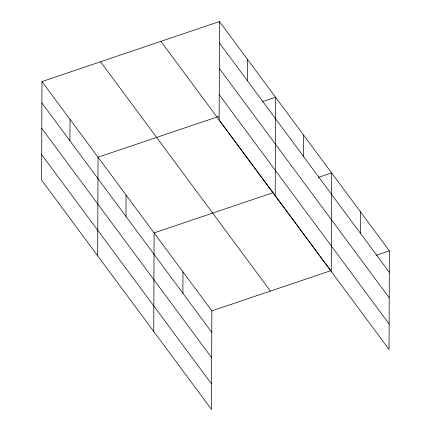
<?xml version="1.0" encoding="UTF-8"?>
<svg xmlns="http://www.w3.org/2000/svg" width="431" height="431" viewBox="0 0 431 431"><rect width="100%" height="100%" fill="white"/><g stroke="black" fill="none" stroke-linecap="round" stroke-linejoin="round"><path stroke-width="0.65" d="M41.969 81.556L41.624 180.136L211.513 409.45L211.853 310.87L41.969 81.556L219.487 21.55L389.376 250.864L389.031 349.444L219.147 120.13L219.487 21.55M69.924 140.797L70 119.392M97.686 255.809L98.031 157.229L218.878 116.381M125.987 216.47L126.062 195.065M153.748 331.482L154.093 232.902L273.033 192.7M182.9 293.29L182.976 271.886M247.448 80.791L247.518 59.386M275.21 195.803L275.549 97.223L262.818 101.527M303.51 156.464L303.586 135.059M331.272 271.476L331.617 172.896L318.245 177.416M360.418 233.284L360.494 211.88M211.853 310.87L330.792 270.663L160.908 41.354M376.004 255.384L389.376 250.864M219.417 42.955L389.301 272.268M219.325 68.427L389.215 297.735M219.234 94.664L389.123 323.977M100.552 61.752L270.436 291.065M41.893 102.961L211.783 332.274M41.802 128.427L211.691 357.741M41.71 154.67L211.599 383.983"/></g></svg>
